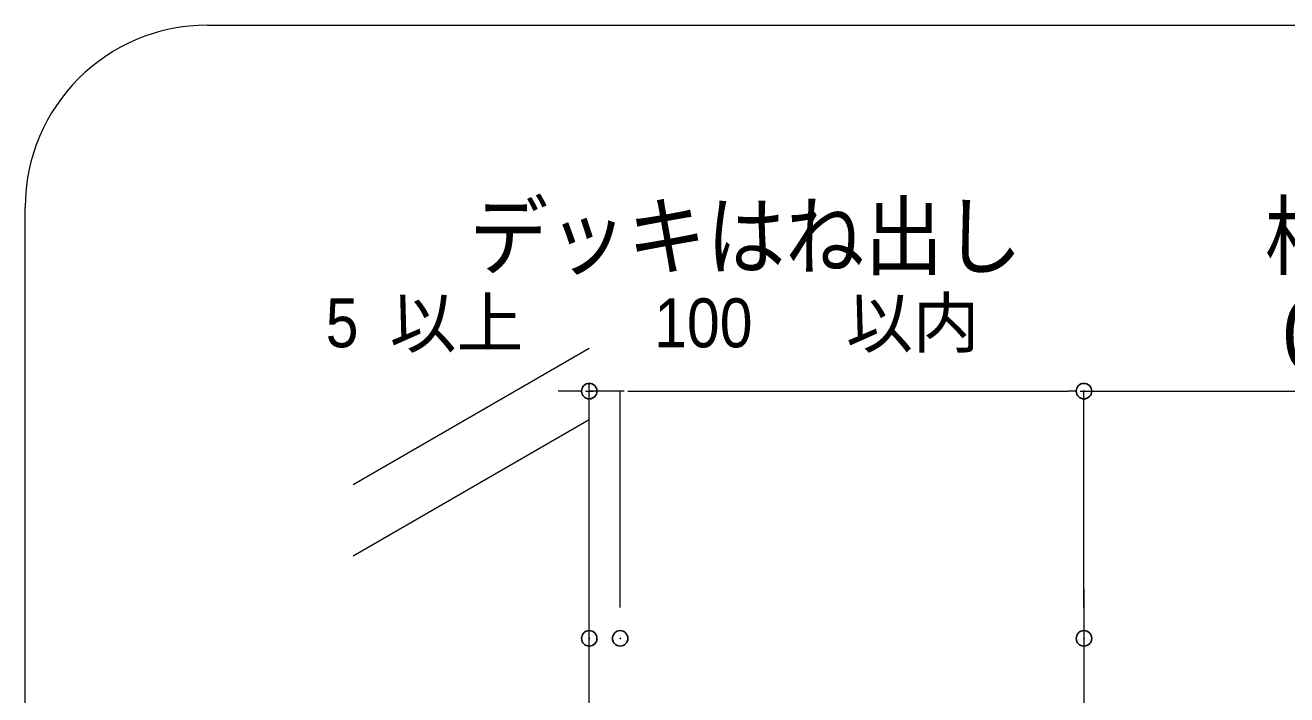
# Model space of a CAD drawing. Units: millimetres, scale not verified. Extents: x -4750 to 4750, y -3000 to 3000.
# Drawn here: x 3448.3 to 3652.3, y 1211 to 1319.3 of the extents above; entities that cross this region are included whole.
import ezdxf
from ezdxf.enums import TextEntityAlignment as Align

# ---------------------------------------------------------------- set-up
doc = ezdxf.new("R2010")
doc.units = ezdxf.units.MM
doc.header["$LTSCALE"] = 5
doc.header["$PDMODE"] = 32
doc.header["$PDSIZE"] = 2.5
doc.linetypes.add('CHAIN1', pattern=[8, 5, -1, 1, -1])
for name, color, linetype, lineweight in [('0-3_一般', 7, 'Continuous', 9), ('0-4_0', 7, 'Continuous', 9), ('0-7_寸法', 7, 'Continuous', 9)]:
    doc.layers.add(name, color=color, linetype=linetype, lineweight=lineweight)
doc.layers.add('0-9_Defpoints', color=7, linetype='Continuous')
doc.styles.add('Osaka', font='')
doc.styles.add('ＭＳ ゴシック', font='')
doc.styles.get('Osaka').set_extended_font_data('Osaka')
doc.styles.get('ＭＳ ゴシック').set_extended_font_data('MS Gothic')

# ---------------------------------------------------------------- blocks, each defined once
blk = doc.blocks.new('_DOT')
at = {"layer": '0-4_0'}
for p, q in [((-10, 0), (-20, 0)), ((-5, 0), (5, 0))]:
    blk.add_line(p, q, dxfattribs=at)

msp = doc.modelspace()

# ---------------------------------------------------------------- linework, layer by layer
at = {"layer": '0-3_一般'}
for p, q in [((3477.757, 1319.288), (4264.807, 1319.288)), ((3448.282, 972.679), (3448.282, 1289.813)), ((3539.495, 1135.234), (3539.495, 1261.288))]:
    msp.add_line(p, q, dxfattribs=at)
at = {"layer": '0-3_一般', "color": 134}
for p, q in [((3539.495, 1267.003), (3501.315, 1244.96)), ((3539.495, 1255.456), (3501.315, 1233.413))]:
    msp.add_line(p, q, dxfattribs=at)
at = {"layer": '0-3_一般', "linetype": 'CHAIN1'}
msp.add_line((3619.495, 1228.034), (3619.495, 1086.088), dxfattribs=at)
at = {"layer": '0-3_一般'}
msp.add_arc((3477.757, 1289.813), 29.475, 90, 180, dxfattribs=at)
at = {"layer": '0-7_寸法'}
for p, q in [((3536.991, 1260.096), (3534.487, 1260.096)), ((3539.495, 1225.096), (3539.495, 1260.096)), ((3544.495, 1260.096), (3539.495, 1260.096)), ((3544.495, 1225.096), (3544.495, 1260.096)), ((3544.495, 1225.096), (3544.495, 1260.096)), ((3546.998, 1260.096), (3616.991, 1260.096)), ((3546.998, 1260.096), (3549.502, 1260.096)), ((3619.495, 1225.096), (3619.495, 1260.096)), ((3619.495, 1260.096), (3750.937, 1260.096))]:
    msp.add_line(p, q, dxfattribs=at)
at = {"layer": '0-9_Defpoints'}
for p in [(3539.495, 1260.096), (3619.495, 1260.096), (3539.495, 1220.096), (3544.495, 1220.096), (3619.495, 1220.096)]:
    msp.add_point(p, dxfattribs=at)

# ---------------------------------------------------------------- block references
at = {"layer": '0-7_寸法', "xscale": 0.1251862, "yscale": 0.1251862}
for p in [(3539.495, 1260.096), (3619.495, 1260.096)]:
    msp.add_blockref('_DOT', p, dxfattribs=at)
at = {"layer": '0-7_寸法', "xscale": 0.1251862, "yscale": 0.1251862, "rotation": 180}
msp.add_blockref('_DOT', (3544.495, 1260.096), dxfattribs=at)
msp.add_blockref('_DOT', (3544.495, 1260.096), dxfattribs=at)

# ---------------------------------------------------------------- texts
at = {"layer": '0-7_寸法'}
for s, height, style, width, p in [('デッキはね出し', 10.41, 'ＭＳ ゴシック', 0.9, (3520.086, 1276.847)), ('根太ピッチ', 10.41, 'ＭＳ ゴシック', 0.9, (3648.753, 1276.887)), ('@400以内', 10.41, 'ＭＳ ゴシック', 1.2, (3651.642, 1262.147)), ('5', 7.918, 'Osaka', 0.9, (3496.874, 1264.808)), ('100', 7.918, 'Osaka', 0.9, (3549.999, 1264.808))]:
    msp.add_text(s, height=height, dxfattribs=dict(at, style=style, width=width)).set_placement(p, align=Align.BOTTOM_LEFT)
at = {"layer": '0-7_寸法', "style": 'Osaka'}
for s, p in [('以上', (3507.216, 1264.808)), ('以内', (3581.025, 1264.808))]:
    msp.add_text(s, height=7.918, dxfattribs=at).set_placement(p, align=Align.BOTTOM_LEFT)

doc.saveas('drawing.dxf')
